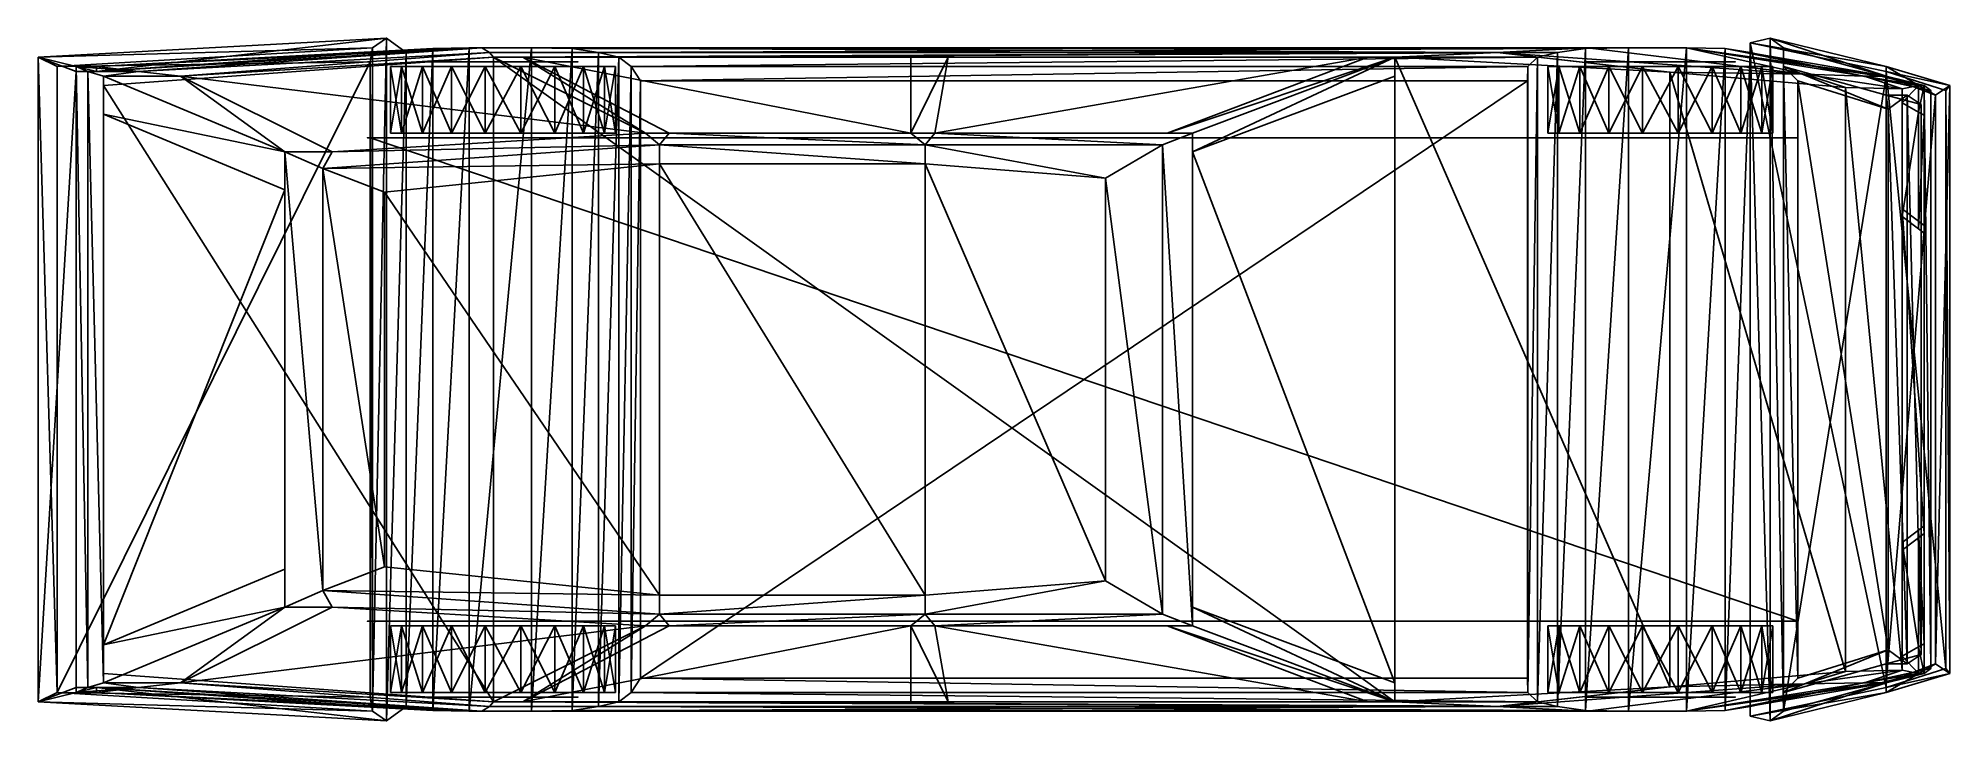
# Model space of a CAD drawing. Extents: x -489 to -287, y 252 to 324.
import ezdxf

# ---------------------------------------------------------------- set-up
doc = ezdxf.new("R2010")
doc.units = 0
for name, color, linetype in [('MW-BLACK', 8, 'CONTINUOUS'), ('MW-BODY', 7, 'CONTINUOUS'), ('MW-GLASS', 8, 'CONTINUOUS'), ('MW-HUBS', 15, 'CONTINUOUS'), ('MW-LITE', 15, 'CONTINUOUS'), ('MW-RED', 9, 'CONTINUOUS'), ('MW-ROOF', 7, 'CONTINUOUS'), ('MW-TIRE', 8, 'CONTINUOUS'), ('MW-YELLOW', 10, 'CONTINUOUS')]:
    doc.layers.add(name, color=color, linetype=linetype)

msp = doc.modelspace()

# ---------------------------------------------------------------- meshes
at = {"layer": 'MW-BLACK'}
mesh = msp.add_polyface(dxfattribs=at)
corners = [(-452.285034, 251.999878, 18.202703), (-450.198975, 253.499878, 21.158323), (-450.198975, 322.499878, 21.158327), (-452.285034, 323.999878, 18.202696), (-453.75, 322.999878, 14.499907), (-453.75, 252.999878, 14.499738), (-454, 321.499878, 9.999938), (-454, 254.499878, 9.99994), (-487, 320.999878, 13.999937), (-487, 254.999878, 13.999943), (-308.521973, 323.499878, 21.514406), (-306.418945, 323.999878, 18.975676), (-306.418945, 251.999878, 18.975683), (-308.521973, 252.499878, 21.514404), (-305.021973, 322.999878, 15.999968), (-305.021973, 252.999878, 15.999798), (-305.021973, 320.999878, 15.999937), (-303.5, 319.499878, 9.999789), (-303.5, 256.499817, 9.99997), (-305.021973, 254.999878, 15.999943), (-294, 316.499878, 9.99982), (-294, 259.499817, 10.000001), (-292, 317.999878, 13.999763), (-292, 257.999878, 13.999944), (-290.5, 316.999878, 15.999783), (-290.5, 258.999878, 15.999964), (-308.521973, 322.499878, 21.514437), (-311.18103, 322.899902, 23.463196), (-311.18103, 253.099884, 23.463194), (-308.521973, 253.499878, 21.514433), (-315.234985, 322.999878, 25.105125), (-315.234985, 252.999878, 25.105133), (-321.357056, 322.999878, 25.105165), (-321.357056, 252.999878, 25.105164), (-325.907959, 322.899902, 23.067507), (-325.907959, 253.099884, 23.067503), (-328.852051, 322.499878, 20.524567), (-328.852051, 253.499878, 20.524565), (-330.94104, 321.999878, 17.243317), (-330.94104, 253.999878, 17.243315), (-331.973022, 320.999878, 13.499877), (-331.973022, 254.999878, 13.499883), (-332, 319.499878, 8.999793), (-332, 256.499817, 8.99997), (-425.5, 319.499878, 8.999793), (-425.5, 256.499817, 8.99997), (-426.5, 320.999878, 14.999877), (-426.5, 254.999878, 14.999883), (-427.80603, 321.999878, 18.584045), (-427.80603, 253.999878, 18.584044), (-429.93103, 322.499878, 21.413967), (-429.93103, 253.499878, 21.413975), (-432.723999, 322.899902, 23.585445), (-432.723999, 253.099884, 23.585453), (-436.990967, 322.999878, 25.105165), (-436.990967, 252.999878, 25.105164), (-443.582031, 322.999878, 25.105165), (-443.582031, 252.999878, 25.105164), (-447.395996, 322.899902, 23.445066), (-447.395996, 253.099884, 23.445074), (-294.203003, 257.999878, 15.998174), (-292.5, 305.999878, 28.999998), (-290.203003, 304.249878, 23.463198), (-290.203003, 271.749878, 23.463202), (-292.5, 269.999878, 29.000002), (-482.126953, 318.999878, 39.999935), (-441, 321.999878, 39.999996), (-441, 253.999878, 40.000004), (-482.126953, 256.999878, 39.999943), (-346, 321.999878, 39.999878), (-346, 253.999878, 39.999886), (-294.203003, 317.999878, 15.997993), (-454, 262.499878, 10.001157), (-303.5, 262.499878, 9.999783), (-303.5, 262.499817, 27.001602), (-454.29895, 262.499817, 27.001371), (-454, 313.499878, 10.001339), (-303.5, 313.499878, 9.999957), (-303.5, 313.499878, 27.001598), (-454.29895, 313.499878, 27.001368)]
mesh.append_faces([[corners[k] for k in face] for face in [(23, 60, 21), (25, 60, 23), (20, 71, 22), (22, 71, 24)]])
mesh.append_faces([[corners[k] for k in face] for face in [(2, 1, 0), (0, 3, 2), (5, 4, 3), (3, 0, 5), (7, 6, 4), (4, 5, 7), (9, 8, 6), (6, 7, 9), (10, 11, 12), (12, 13, 10), (11, 14, 15), (15, 12, 11), (16, 17, 18), (18, 19, 16), (17, 20, 21), (21, 18, 17), (20, 22, 23), (23, 21, 20), (22, 24, 25), (25, 23, 22), (28, 27, 26), (26, 29, 28), (31, 30, 27), (27, 28, 31), (33, 32, 30), (30, 31, 33), (35, 34, 32), (32, 33, 35), (37, 36, 34), (34, 35, 37), (39, 38, 36), (36, 37, 39), (41, 40, 38), (38, 39, 41), (43, 42, 40), (40, 41, 43), (45, 44, 42), (42, 43, 45), (47, 46, 44), (44, 45, 47), (49, 48, 46), (46, 47, 49), (51, 50, 48), (48, 49, 51), (53, 52, 50), (50, 51, 53), (55, 54, 52), (52, 53, 55), (57, 56, 54), (54, 55, 57), (59, 58, 56), (56, 57, 59), (1, 2, 58), (58, 59, 1), (21, 60, 19), (19, 18, 21), (63, 62, 61), (61, 64, 63), (67, 66, 65), (65, 68, 67), (70, 69, 66), (66, 67, 70), (16, 71, 20), (20, 17, 16), (72, 73, 74), (74, 75, 72), (78, 77, 76), (76, 79, 78), (76, 77, 73), (73, 72, 76)]], dxfattribs={"vtx2": -1})
at = {"layer": 'MW-BODY'}
mesh = msp.add_polyface(dxfattribs=at)
corners = [(-485, 320.499878, 21.158329), (-485, 320.999878, 23.445066), (-485, 254.999878, 23.445074), (-485, 255.499878, 21.158293), (-485, 320.999878, 32.859436), (-483.781982, 320.499878, 37.499935), (-483.781982, 255.499878, 37.499943), (-485, 254.999878, 32.859444), (-482.126953, 319.999878, 39.999935), (-482.126953, 255.999878, 39.999943), (-346, 321.999878, 39.999935), (-317, 320.427185, 36.099937), (-317, 255.57251, 36.099945), (-346, 253.999878, 39.999943), (-298.5, 318.799866, 31.999928), (-298.5, 257.19989, 31.999935), (-292.5, 318.673492, 28.999939), (-292.5, 257.326202, 28.999943), (-485, 316.999878, 32.858974), (-485, 316.999878, 24.999939), (-485, 258.999878, 24.999943), (-485, 258.999878, 32.858982), (-485, 316.999878, 23.445068), (-485, 258.999878, 23.445072), (-489, 253.999878, 19.158354), (-489, 321.999878, 19.158356), (-308.521973, 323.499878, 21.514406), (-294.203003, 320.499878, 21.499998), (-294.203003, 255.499878, 21.500002), (-308.521973, 252.499878, 21.514404), (-287.918945, 318.499878, 21.514408), (-287.918945, 257.499878, 21.514402), (-287.495972, 318.999878, 18.975529), (-287.495972, 256.999878, 18.975521), (-289, 317.999878, 15.999783), (-289, 257.999878, 15.999964), (-294.203003, 319.999878, 15.999997), (-294.203003, 255.999878, 16.000002), (-305.021973, 322.999878, 15.999968), (-305.021973, 252.999878, 15.999798), (-487, 320.999878, 13.999937), (-487, 254.999878, 13.999943), (-289.5, 257.499878, 21.500002), (-290.20105, 256.999878, 23.458622), (-290.20105, 318.999878, 23.463198), (-289.5, 318.499878, 21.499998), (-308.521973, 252.499878, 21.514404), (-294.203003, 255.499878, 21.500002), (-294.203003, 254.999878, 18.975523), (-306.418945, 251.999878, 18.975523), (-294.203003, 255.999878, 15.998143), (-305.021973, 252.999878, 15.999798), (-287.918945, 257.499878, 21.514402), (-287.495972, 256.999878, 18.975521), (-289, 257.999878, 15.999964), (-485, 255.499878, 21.158293), (-482.873047, 255.499878, 21.158321), (-489, 253.999878, 19.158323), (-450.198975, 253.499878, 21.158323), (-452.285034, 251.999878, 18.202633), (-453.75, 252.999878, 14.499738), (-487, 254.999878, 13.999943), (-454, 254.499878, 9.99994), (-485, 254.999878, 23.445074), (-482.873047, 254.999878, 23.445074), (-447.395996, 253.099884, 23.445074), (-443.582031, 252.999878, 25.105164), (-482.869995, 254.999878, 25.000004), (-482.873047, 254.999878, 32.859375), (-442.238037, 252.999878, 32.859444), (-478.417969, 255.499878, 37.499943), (-441.432983, 253.499878, 37.499943), (-485, 254.999878, 32.859444), (-483.781982, 255.499878, 37.499943), (-482.126953, 255.999878, 39.999973), (-474.017944, 255.999878, 40.000034), (-441, 253.999878, 39.999886), (-346, 253.999878, 39.999886), (-335.13501, 253.499878, 37.486572), (-325.69104, 252.999878, 32.859444), (-315.234985, 252.999878, 25.105133), (-432.723999, 253.099884, 23.585424), (-436.990967, 252.999878, 25.105164), (-321.357056, 252.999878, 25.105164), (-325.907959, 253.099884, 23.067503), (-328.852051, 253.499878, 20.524565), (-429.93103, 253.499878, 21.413824), (-427.80603, 253.999878, 18.584044), (-330.94104, 253.999878, 17.243254), (-331.973022, 254.999878, 13.499883), (-426.5, 254.999878, 14.999883), (-425.5, 256.499817, 8.999967), (-332, 256.499817, 8.999967), (-317, 255.57251, 36.099945), (-335.192993, 253.499878, 37.499943), (-302.812988, 255.899902, 32.059464), (-298.5, 257.19989, 31.999935), (-296.5, 255.999878, 28.999971), (-292.5, 257.326202, 28.999943), (-294.780029, 255.999878, 25.105162), (-294.203003, 255.999878, 23.463192), (-311.18103, 253.099884, 23.463135), (-294.203003, 256.499878, 21.500002), (-308.521973, 253.499878, 21.514404), (-290.20105, 256.999878, 23.458622), (-289.5, 257.499878, 21.499943), (-308.521973, 323.499878, 21.514397), (-294.203003, 320.499878, 21.499998), (-294.203003, 320.999878, 18.975515), (-306.418945, 323.999878, 18.975515), (-294.203003, 319.999878, 15.998137), (-305.021973, 322.999878, 15.999968), (-287.918945, 318.499878, 21.514399), (-287.495972, 318.999878, 18.975517), (-289, 317.999878, 15.999783), (-485, 320.499878, 21.158289), (-482.873047, 320.499878, 21.158318), (-489, 321.999878, 19.158316), (-450.198975, 322.499878, 21.158316), (-452.285034, 323.999878, 18.202625), (-453.75, 322.999878, 14.499907), (-487, 320.999878, 13.999937), (-454, 321.499878, 9.999934), (-485, 320.999878, 23.445066), (-482.873047, 320.999878, 23.445066), (-447.395996, 322.899902, 23.445066), (-443.582031, 322.999878, 25.105156), (-482.869995, 320.999878, 24.999996), (-482.873047, 320.999878, 32.859367), (-442.238037, 322.999878, 32.859436), (-478.417969, 320.499878, 37.499935), (-441.432983, 322.499878, 37.499935), (-485, 320.999878, 32.859436), (-483.781982, 320.499878, 37.499935), (-482.126953, 319.999878, 39.999966), (-474.017944, 319.999878, 40.000027), (-441, 321.999878, 39.999878), (-346, 321.999878, 39.999878), (-335.13501, 322.499878, 37.486565), (-325.69104, 322.999878, 32.859436), (-315.234985, 322.999878, 25.105125), (-432.723999, 322.899902, 23.585417), (-436.990967, 322.999878, 25.105156), (-321.357056, 322.999878, 25.105156), (-325.907959, 322.899902, 23.067495), (-328.852051, 322.499878, 20.524557), (-429.93103, 322.499878, 21.413816), (-427.80603, 321.999878, 18.584036), (-330.94104, 321.999878, 17.243246), (-331.973022, 320.999878, 13.499877), (-426.5, 320.999878, 14.999877), (-425.5, 319.499878, 8.999789), (-332, 319.499878, 8.999789), (-317, 320.427185, 36.099937), (-335.192993, 322.499878, 37.499935), (-302.812988, 320.19989, 32.059456), (-298.5, 318.799866, 31.999928), (-296.5, 319.999878, 28.999968), (-292.5, 318.673492, 28.999939), (-294.780029, 319.999878, 25.105158), (-294.203003, 319.999878, 23.463188), (-311.18103, 322.899902, 23.463127), (-294.203003, 319.499878, 21.499998), (-308.521973, 322.499878, 21.514397), (-290.20105, 318.999878, 23.458618), (-289.5, 318.499878, 21.499939)]
mesh.append_faces([[corners[k] for k in face] for face in [(57, 56, 55), (62, 60, 61), (78, 93, 77), (95, 96, 93), (80, 99, 97), (115, 116, 117), (121, 120, 122), (137, 153, 138), (153, 156, 155), (157, 159, 140)]])
mesh.append_faces([[corners[k] for k in face] for face in [(2, 1, 0), (0, 3, 2), (6, 5, 4), (4, 7, 6), (9, 8, 5), (5, 6, 9), (12, 11, 10), (10, 13, 12), (15, 14, 11), (11, 12, 15), (17, 16, 14), (14, 15, 17), (18, 19, 20), (20, 21, 18), (19, 22, 23), (23, 20, 19), (24, 3, 0), (0, 25, 24), (28, 27, 26), (26, 29, 28), (31, 30, 27), (27, 28, 31), (33, 32, 30), (30, 31, 33), (35, 34, 32), (32, 33, 35), (37, 36, 34), (34, 35, 37), (39, 38, 36), (36, 37, 39), (25, 40, 41), (41, 24, 25), (44, 43, 42), (42, 45, 44), (48, 47, 46), (46, 49, 48), (50, 48, 49), (49, 51, 50), (53, 52, 47), (47, 48, 53), (54, 53, 48), (48, 50, 54), (59, 58, 56), (56, 57, 59), (60, 59, 57), (57, 61, 60), (56, 64, 63), (63, 55, 56), (65, 64, 56), (56, 58, 65), (64, 65, 66), (66, 67, 64), (69, 68, 67), (67, 66, 69), (70, 68, 69), (69, 71, 70), (72, 68, 70), (70, 73, 72), (74, 73, 70), (70, 75, 74), (71, 76, 75), (75, 70, 71), (78, 77, 76), (76, 71, 78), (78, 71, 69), (69, 79, 78), (66, 80, 79), (79, 69, 66), (83, 82, 81), (81, 84, 83), (86, 85, 84), (84, 81, 86), (85, 86, 87), (87, 88, 85), (90, 89, 88), (88, 87, 90), (89, 90, 91), (91, 92, 89), (95, 93, 94), (94, 79, 95), (80, 97, 95), (95, 79, 80), (98, 96, 95), (95, 97, 98), (100, 99, 80), (80, 101, 100), (102, 100, 101), (101, 103, 102), (104, 100, 102), (102, 105, 104), (106, 107, 108), (108, 109, 106), (109, 108, 110), (110, 111, 109), (107, 112, 113), (113, 108, 107), (108, 113, 114), (114, 110, 108), (116, 118, 119), (119, 117, 116), (117, 119, 120), (120, 121, 117), (123, 124, 116), (116, 115, 123), (116, 124, 125), (125, 118, 116), (126, 125, 124), (124, 127, 126), (127, 128, 129), (129, 126, 127), (129, 128, 130), (130, 131, 129), (130, 128, 132), (132, 133, 130), (130, 133, 134), (134, 135, 130), (135, 136, 131), (131, 130, 135), (136, 137, 138), (138, 131, 136), (129, 131, 138), (138, 139, 129), (139, 140, 126), (126, 129, 139), (141, 142, 143), (143, 144, 141), (144, 145, 146), (146, 141, 144), (147, 146, 145), (145, 148, 147), (148, 149, 150), (150, 147, 148), (151, 150, 149), (149, 152, 151), (154, 153, 155), (155, 139, 154), (155, 157, 140), (140, 139, 155), (155, 156, 158), (158, 157, 155), (140, 159, 160), (160, 161, 140), (161, 160, 162), (162, 163, 161), (162, 160, 164), (164, 165, 162)]], dxfattribs={"vtx2": -1})
at = {"layer": 'MW-GLASS'}
mesh = msp.add_polyface(dxfattribs=at)
corners = [(-482.127014, 259.999908, 40.000004), (-482.127014, 315.999908, 39.999973), (-463, 308, 55), (-463, 267.999786, 54.999977), (-346, 255.999908, 39.999741), (-346, 319.999908, 39.999935), (-367.333008, 311.999908, 55.999855), (-367.333008, 263.999908, 55.999886), (-348.823975, 253.999908, 40.000004), (-370, 261.999908, 55.999863), (-394.5, 261.999908, 55.999943), (-393.088013, 253.999908, 39.999886), (-437.927979, 253.999908, 40.000004), (-397, 253.999908, 40.000004), (-397, 261.999908, 55.999943), (-422.5, 261.999908, 55.999943), (-425, 261.999908, 55.999863), (-441, 253.999908, 39.999886), (-474.017883, 255.999908, 40.000042), (-458, 263.999786, 55.000004), (-394.5, 313.999908, 55.999912), (-370, 313.999908, 55.999878), (-348.823975, 321.999878, 39.999973), (-393.088013, 321.999878, 39.999855), (-437.927979, 321.999878, 39.999973), (-397, 321.999878, 39.999973), (-397, 313.999908, 55.999912), (-422.5, 313.999908, 55.999912), (-474.017883, 319.999908, 40.000057), (-441, 321.999878, 39.999855), (-425, 313.999908, 55.999878), (-458, 312, 54.999912)]
mesh.append_faces([[corners[k] for k in face] for face in [(2, 1, 0), (0, 3, 2), (6, 5, 4), (4, 7, 6), (8, 9, 10), (10, 11, 8), (14, 13, 12), (12, 15, 14), (18, 17, 16), (16, 19, 18), (22, 21, 20), (20, 23, 22), (26, 25, 24), (24, 27, 26), (30, 29, 28), (28, 31, 30)]], dxfattribs={"vtx2": -1})
at = {"layer": 'MW-HUBS'}
mesh = msp.add_polyface(dxfattribs=at)
corners = [(-310.871948, 254.499878, 15.475723), (-312.343018, 254.499878, 17.500633), (-314.368042, 254.499878, 18.971844), (-316.749023, 254.499878, 19.745304), (-319.250977, 254.499878, 19.745304), (-321.631958, 254.499878, 18.971853), (-323.656982, 254.499878, 17.500645), (-325.128052, 254.499878, 15.475713), (-325.901001, 254.499878, 13.095273), (-325.901001, 254.499878, 10.592323), (-325.128052, 254.499878, 8.21187), (-323.656982, 254.499878, 6.186893), (-321.631958, 254.499878, 4.715682), (-319.250977, 254.499878, 3.942223), (-316.749023, 254.499878, 3.942231), (-314.368042, 254.499878, 4.715678), (-312.343018, 254.499878, 6.186881), (-310.871948, 254.499878, 8.211884), (-310.098999, 254.499878, 10.592323), (-310.098999, 254.499878, 13.095273), (-432.871948, 254.499878, 15.475723), (-434.343018, 254.499878, 17.500633), (-436.368042, 254.499878, 18.971844), (-438.749023, 254.499878, 19.745304), (-441.250977, 254.499878, 19.745304), (-443.631958, 254.499878, 18.971853), (-445.656982, 254.499878, 17.500645), (-447.128052, 254.499878, 15.475713), (-447.901001, 254.499878, 13.095273), (-447.901001, 254.499878, 10.592323), (-447.128052, 254.499878, 8.21187), (-445.656982, 254.499878, 6.186893), (-443.631958, 254.499878, 4.715683), (-441.250977, 254.499878, 3.942224), (-438.749023, 254.499878, 3.942232), (-436.368042, 254.499878, 4.715678), (-434.343018, 254.499878, 6.186882), (-432.871948, 254.499878, 8.211884), (-432.098999, 254.499878, 10.592323), (-432.098999, 254.499878, 13.095273), (-310.871948, 321.499878, 15.475738), (-312.343018, 321.499878, 17.500656), (-314.368042, 321.499878, 18.971867), (-316.749023, 321.499878, 19.745327), (-319.250977, 321.499878, 19.745316), (-321.631958, 321.499878, 18.971876), (-323.656982, 321.499878, 17.500666), (-325.128052, 321.499878, 15.475727), (-325.901001, 321.499878, 13.095287), (-325.901001, 321.499878, 10.592338), (-325.128052, 321.499878, 8.211884), (-323.656982, 321.499878, 6.186911), (-321.631958, 321.499878, 4.7157), (-319.250977, 321.499878, 3.942239), (-316.749023, 321.499878, 3.942247), (-314.368042, 321.499878, 4.715695), (-312.343018, 321.499878, 6.186899), (-310.871948, 321.499878, 8.211897), (-310.098999, 321.499878, 10.592338), (-310.098999, 321.499878, 13.095287), (-432.871948, 321.499878, 15.475738), (-434.343018, 321.499878, 17.500656), (-436.368042, 321.499878, 18.971867), (-438.749023, 321.499878, 19.745327), (-441.250977, 321.499878, 19.745327), (-443.631958, 321.499878, 18.971876), (-445.656982, 321.499878, 17.500666), (-447.128052, 321.499878, 15.475727), (-447.901001, 321.499878, 13.095287), (-447.901001, 321.499878, 10.592338), (-447.128052, 321.499878, 8.211884), (-445.656982, 321.499878, 6.186912), (-443.631958, 321.499878, 4.715701), (-441.250977, 321.499878, 3.94224), (-438.749023, 321.499878, 3.942247), (-436.368042, 321.499878, 4.715695), (-434.343018, 321.499878, 6.1869), (-432.871948, 321.499878, 8.211898), (-432.098999, 321.499878, 10.592338), (-432.098999, 321.499878, 13.095287)]
mesh.append_faces([[corners[k] for k in face] for face in [(0, 18, 19), (20, 38, 39)]], dxfattribs={"vtx0": -1})
mesh.append_faces([[corners[k] for k in face] for face in [(0, 2, 3), (0, 3, 4), (0, 4, 5), (0, 5, 6), (0, 6, 7), (0, 7, 8), (0, 8, 9), (0, 9, 10), (0, 10, 11), (0, 11, 12), (0, 12, 13), (0, 13, 14), (0, 14, 15), (0, 15, 16), (0, 16, 17), (0, 17, 18), (20, 22, 23), (20, 23, 24), (20, 24, 25), (20, 25, 26), (20, 26, 27), (20, 27, 28), (20, 28, 29), (20, 29, 30), (20, 30, 31), (20, 31, 32), (20, 32, 33), (20, 33, 34), (20, 34, 35), (20, 35, 36), (20, 36, 37), (20, 37, 38)]], dxfattribs={"vtx0": -1, "vtx2": -1})
mesh.append_faces([[corners[k] for k in face] for face in [(59, 58, 40), (79, 78, 60)]], dxfattribs={"vtx1": -1})
mesh.append_faces([[corners[k] for k in face] for face in [(43, 42, 40), (44, 43, 40), (45, 44, 40), (46, 45, 40), (47, 46, 40), (48, 47, 40), (49, 48, 40), (50, 49, 40), (51, 50, 40), (52, 51, 40), (53, 52, 40), (54, 53, 40), (55, 54, 40), (56, 55, 40), (57, 56, 40), (58, 57, 40), (63, 62, 60), (64, 63, 60), (65, 64, 60), (66, 65, 60), (67, 66, 60), (68, 67, 60), (69, 68, 60), (70, 69, 60), (71, 70, 60), (72, 71, 60), (73, 72, 60), (74, 73, 60), (75, 74, 60), (76, 75, 60), (77, 76, 60), (78, 77, 60)]], dxfattribs={"vtx1": -1, "vtx2": -1})
mesh.append_faces([[corners[k] for k in face] for face in [(0, 1, 2), (20, 21, 22), (42, 41, 40), (62, 61, 60)]], dxfattribs={"vtx2": -1})
at = {"layer": 'MW-LITE'}
mesh = msp.add_polyface(dxfattribs=at)
corners = [(-485, 258.999878, 24.999943), (-485, 258.999878, 23.445072), (-485, 254.999878, 23.445074), (-485, 254.999878, 24.999945), (-482.869995, 254.999878, 25.000004), (-482.873047, 254.999878, 23.445074), (-292.5, 270.799896, 29.000002), (-290.780029, 272.115082, 25.105162), (-290.780029, 259.799866, 25.105162), (-292.5, 258.799896, 29.000002), (-290.203003, 272.549896, 23.463202), (-290.203003, 260.112396, 23.463192), (-485, 316.999878, 24.999939), (-485, 316.999878, 23.445068), (-485, 320.999878, 23.445066), (-485, 320.999878, 24.999937), (-482.869995, 320.999878, 24.999996), (-482.873047, 320.999878, 23.445066), (-292.5, 305.19989, 28.999998), (-290.780029, 303.884705, 25.105158), (-290.780029, 316.19989, 25.105158), (-292.5, 317.19989, 28.999998), (-290.203003, 303.44989, 23.463198), (-290.203003, 315.88739, 23.463188)]
mesh.append_faces([[corners[k] for k in face] for face in [(0, 1, 2), (2, 3, 0), (5, 4, 3), (3, 2, 5), (8, 7, 6), (6, 9, 8), (11, 10, 7), (7, 8, 11), (14, 13, 12), (12, 15, 14), (15, 16, 17), (17, 14, 15), (18, 19, 20), (20, 21, 18), (19, 22, 23), (23, 20, 19)]], dxfattribs={"vtx2": -1})
at = {"layer": 'MW-RED'}
mesh = msp.add_polyface(dxfattribs=at)
corners = [(-485, 254.999878, 32.859375), (-482.873047, 254.999878, 32.859375), (-482.869995, 254.999878, 25.000004), (-485, 254.999878, 24.999945), (-485, 258.999878, 32.859375), (-485, 258.999878, 24.999943), (-485, 320.999878, 32.859367), (-482.873047, 320.999878, 32.859367), (-482.869995, 320.999878, 24.999996), (-485, 320.999878, 24.999937), (-485, 316.999878, 32.859367), (-485, 316.999878, 24.999939)]
mesh.append_faces([[corners[k] for k in face] for face in [(2, 1, 0), (0, 3, 2), (4, 5, 3), (3, 0, 4), (6, 7, 8), (8, 9, 6), (9, 11, 10), (10, 6, 9)]], dxfattribs={"vtx2": -1})
at = {"layer": 'MW-ROOF'}
mesh = msp.add_polyface(dxfattribs=at)
corners = [(-370, 313.999908, 55.999935), (-367.333008, 313.999908, 55.999878), (-346, 321.999878, 39.999912), (-348.823975, 321.999878, 39.999973), (-367.333008, 311.999908, 55.999855), (-346, 319.999908, 40.000546), (-393.088013, 321.999878, 39.999855), (-394.5, 313.999908, 55.999935), (-397, 313.999908, 55.999935), (-397, 321.999878, 39.999973), (-425, 313.999908, 55.999996), (-422.5, 313.999908, 55.999935), (-437.929016, 321.999878, 39.999855), (-441, 321.999878, 39.999973), (-474.017883, 319.999908, 40.000607), (-482.127014, 319.999908, 40.000546), (-463, 311.999908, 54.999973), (-458, 311.999908, 54.999912), (-482.127014, 315.999908, 39.999996), (-463, 308, 55), (-463, 264, 55.000004), (-463, 267.999786, 54.999977), (-482.127014, 259.999908, 39.999981), (-482.127014, 255.999908, 39.999798), (-474.017883, 255.999908, 39.999859), (-458, 264, 54.999943), (-437.929016, 253.999908, 39.999886), (-422.5, 262, 55.99992), (-425, 262, 55.999981), (-441, 253.999908, 40.000004), (-397, 262, 55.99992), (-394.5, 262, 55.99992), (-393.088013, 253.999908, 39.999886), (-397, 253.999908, 40.000004), (-346, 253.999908, 39.999943), (-346, 255.999908, 39.999798), (-367.333008, 263.999908, 55.999886), (-367.333008, 262, 55.999863), (-370, 261.999908, 55.99992), (-348.823975, 253.999908, 40.000004), (-459, 265.75, 56.000004), (-423.5, 263.25, 56.999981), (-395.5, 263.25, 56.999981), (-370.5, 263.25, 56.999981), (-376.5, 266.75, 57.842995), (-395.5, 265.25, 58.343143), (-423.5, 265.25, 57.843143), (-452.510925, 268.25, 56.843117), (-459, 310.249908, 55.999973), (-452.510925, 307.749908, 56.84314), (-423.5, 310.749908, 57.842991), (-395.5, 310.749908, 58.342991), (-376.5, 309.249908, 57.84314), (-370.5, 312.749908, 56.999996), (-423.5, 312.749908, 56.999996), (-395.5, 312.749908, 56.999996)]
mesh.append_faces([[corners[k] for k in face] for face in [(25, 40, 20), (27, 41, 28), (31, 42, 30), (16, 48, 17), (10, 54, 11), (8, 55, 7)]])
mesh.append_faces([[corners[k] for k in face] for face in [(0, 1, 2), (2, 3, 0), (4, 5, 2), (2, 1, 4), (8, 7, 6), (6, 9, 8), (10, 11, 12), (12, 13, 10), (14, 15, 16), (16, 17, 14), (18, 19, 16), (16, 15, 18), (20, 21, 22), (22, 23, 20), (20, 23, 24), (24, 25, 20), (26, 27, 28), (28, 29, 26), (32, 31, 30), (30, 33, 32), (34, 35, 36), (36, 37, 34), (34, 37, 38), (38, 39, 34), (41, 40, 25), (25, 28, 41), (42, 41, 27), (27, 30, 42), (43, 42, 31), (31, 37, 43), (42, 43, 44), (44, 45, 42), (41, 42, 45), (45, 46, 41), (40, 41, 46), (46, 47, 40), (40, 48, 16), (16, 20, 40), (47, 49, 48), (48, 40, 47), (46, 50, 49), (49, 47, 46), (45, 51, 50), (50, 46, 45), (44, 52, 51), (51, 45, 44), (43, 53, 52), (52, 44, 43), (37, 1, 53), (53, 43, 37), (17, 48, 54), (54, 10, 17), (11, 54, 55), (55, 8, 11), (7, 55, 53), (53, 1, 7), (52, 53, 55), (55, 51, 52), (51, 55, 54), (54, 50, 51), (50, 54, 48), (48, 49, 50)]], dxfattribs={"vtx2": -1})
at = {"layer": 'MW-TIRE'}
mesh = msp.add_polyface(dxfattribs=at)
corners = [(-440, 320.999878, 11.843807), (-441.876953, 320.999878, 23.696075), (-438.123047, 320.999878, 23.696075), (-445.447998, 320.999878, 22.535896), (-448.484985, 320.999878, 20.329096), (-450.692017, 320.999878, 17.291697), (-451.852051, 320.999878, 13.721027), (-451.852051, 320.999878, 9.966599), (-450.692017, 320.999878, 6.395866), (-448.484985, 320.999878, 3.358526), (-445.447998, 320.999878, 1.151727), (-441.876953, 320.999878, -0.008455), (-438.123047, 320.999878, -0.00845), (-441.876953, 313.999878, 23.696077), (-438.123047, 313.999878, 23.696077), (-445.447998, 313.999878, 22.535898), (-448.484985, 313.999878, 20.329098), (-450.692017, 313.999878, 17.291698), (-451.852051, 313.999878, 13.721028), (-451.852051, 313.999878, 9.966598), (-450.692017, 313.999878, 6.395865), (-448.484985, 313.999878, 3.35838), (-445.447998, 313.999878, 1.151725), (-441.876953, 313.999878, -0.008457), (-440, 313.999878, 11.843808)]
mesh.append_faces([[corners[k] for k in face] for face in [(0, 1, 2), (0, 3, 1), (0, 4, 3), (0, 5, 4), (0, 6, 5), (0, 7, 6), (0, 8, 7), (0, 9, 8), (0, 10, 9), (0, 11, 10), (0, 12, 11)]])
mesh.append_faces([[corners[k] for k in face] for face in [(1, 13, 14), (3, 15, 13), (13, 1, 3), (4, 16, 15), (15, 3, 4), (5, 17, 16), (16, 4, 5), (6, 18, 17), (17, 5, 6), (7, 19, 18), (18, 6, 7), (8, 20, 19), (19, 7, 8), (9, 21, 20), (20, 8, 9), (10, 22, 21), (21, 9, 10), (11, 23, 22), (22, 10, 11), (23, 11, 12), (24, 13, 15), (24, 15, 16), (24, 16, 17), (24, 17, 18), (24, 18, 19), (24, 19, 20), (24, 20, 21), (24, 21, 22), (24, 22, 23)]], dxfattribs={"vtx2": -1})
mesh = msp.add_polyface(dxfattribs=at)
corners = [(-440, 320.999878, 11.843807), (-434.552002, 320.999878, 1.151731), (-438.123047, 320.999878, -0.00845), (-431.515015, 320.999878, 3.358528), (-429.307983, 320.999878, 6.395867), (-428.147949, 320.999878, 9.966598), (-428.147949, 320.999878, 13.721027), (-429.307983, 320.999878, 17.291697), (-431.515015, 320.999878, 20.329096), (-434.552002, 320.999878, 22.535896), (-438.123047, 320.999878, 23.696075), (-434.552002, 313.999878, 1.151729), (-438.123047, 313.999878, -0.008451), (-431.515015, 313.999878, 3.358382), (-429.307983, 313.999878, 6.395866), (-428.147949, 313.999878, 9.966598), (-428.147949, 313.999878, 13.721028), (-429.307983, 313.999878, 17.291698), (-431.515015, 313.999878, 20.329098), (-434.552002, 313.999878, 22.535898), (-438.123047, 313.999878, 23.696077), (-441.876953, 320.999878, 23.696075), (-441.876953, 313.999878, -0.008457), (-440, 313.999878, 11.843808), (-441.876953, 313.999878, 23.696077)]
mesh.append_faces([[corners[k] for k in face] for face in [(0, 1, 2), (0, 3, 1), (0, 4, 3), (0, 5, 4), (0, 6, 5), (0, 7, 6), (0, 8, 7), (0, 9, 8), (0, 10, 9)]])
mesh.append_faces([[corners[k] for k in face] for face in [(1, 11, 12), (12, 2, 1), (3, 13, 11), (11, 1, 3), (4, 14, 13), (13, 3, 4), (5, 15, 14), (14, 4, 5), (6, 16, 15), (15, 5, 6), (7, 17, 16), (16, 6, 7), (8, 18, 17), (17, 7, 8), (9, 19, 18), (18, 8, 9), (10, 20, 19), (19, 9, 10), (20, 10, 21), (2, 12, 22), (23, 12, 11), (23, 11, 13), (23, 13, 14), (23, 14, 15), (23, 15, 16), (23, 16, 17), (23, 17, 18), (23, 18, 19), (23, 19, 20), (23, 20, 24), (23, 22, 12)]], dxfattribs={"vtx2": -1})
mesh = msp.add_polyface(dxfattribs=at)
corners = [(-318, 320.999878, 11.843807), (-319.876953, 320.999878, 23.696075), (-316.123047, 320.999878, 23.696075), (-323.447998, 320.999878, 22.535896), (-326.484985, 320.999878, 20.329096), (-328.692017, 320.999878, 17.291697), (-329.852051, 320.999878, 13.721027), (-329.852051, 320.999878, 9.966598), (-328.692017, 320.999878, 6.395866), (-326.484985, 320.999878, 3.358525), (-323.447998, 320.999878, 1.151726), (-319.876953, 320.999878, -0.008456), (-316.123047, 320.999878, -0.008451), (-319.876953, 313.999878, 23.696077), (-316.123047, 313.999878, 23.696077), (-323.447998, 313.999878, 22.535898), (-326.484985, 313.999878, 20.329098), (-328.692017, 313.999878, 17.291698), (-329.852051, 313.999878, 13.721028), (-329.852051, 313.999878, 9.966596), (-328.692017, 313.999878, 6.395864), (-326.484985, 313.999878, 3.358379), (-323.447998, 313.999878, 1.151724), (-319.876953, 313.999878, -0.008458), (-318, 313.999878, 11.843808)]
mesh.append_faces([[corners[k] for k in face] for face in [(0, 1, 2), (0, 3, 1), (0, 4, 3), (0, 5, 4), (0, 6, 5), (0, 7, 6), (0, 8, 7), (0, 9, 8), (0, 10, 9), (0, 11, 10), (0, 12, 11)]])
mesh.append_faces([[corners[k] for k in face] for face in [(1, 13, 14), (3, 15, 13), (13, 1, 3), (4, 16, 15), (15, 3, 4), (5, 17, 16), (16, 4, 5), (6, 18, 17), (17, 5, 6), (7, 19, 18), (18, 6, 7), (8, 20, 19), (19, 7, 8), (9, 21, 20), (20, 8, 9), (10, 22, 21), (21, 9, 10), (11, 23, 22), (22, 10, 11), (23, 11, 12), (24, 13, 15), (24, 15, 16), (24, 16, 17), (24, 17, 18), (24, 18, 19), (24, 19, 20), (24, 20, 21), (24, 21, 22), (24, 22, 23)]], dxfattribs={"vtx2": -1})
mesh = msp.add_polyface(dxfattribs=at)
corners = [(-318, 320.999878, 11.843807), (-312.552002, 320.999878, 1.151731), (-316.123047, 320.999878, -0.008451), (-309.515015, 320.999878, 3.358528), (-307.307983, 320.999878, 6.395866), (-306.147949, 320.999878, 9.966597), (-306.147949, 320.999878, 13.721027), (-307.307983, 320.999878, 17.291697), (-309.515015, 320.999878, 20.329096), (-312.552002, 320.999878, 22.535896), (-316.123047, 320.999878, 23.696075), (-312.552002, 313.999878, 1.151729), (-316.123047, 313.999878, -0.008452), (-309.515015, 313.999878, 3.358381), (-307.307983, 313.999878, 6.395865), (-306.147949, 313.999878, 9.966596), (-306.147949, 313.999878, 13.721028), (-307.307983, 313.999878, 17.291698), (-309.515015, 313.999878, 20.329098), (-312.552002, 313.999878, 22.535889), (-316.123047, 313.999878, 23.696077), (-319.876953, 320.999878, 23.696075), (-319.876953, 313.999878, -0.008458), (-318, 313.999878, 11.843808), (-319.876953, 313.999878, 23.696077)]
mesh.append_faces([[corners[k] for k in face] for face in [(0, 1, 2), (0, 3, 1), (0, 4, 3), (0, 5, 4), (0, 6, 5), (0, 7, 6), (0, 8, 7), (0, 9, 8), (0, 10, 9)]])
mesh.append_faces([[corners[k] for k in face] for face in [(1, 11, 12), (12, 2, 1), (3, 13, 11), (11, 1, 3), (4, 14, 13), (13, 3, 4), (5, 15, 14), (14, 4, 5), (6, 16, 15), (15, 5, 6), (7, 17, 16), (16, 6, 7), (8, 18, 17), (17, 7, 8), (9, 19, 18), (18, 8, 9), (10, 20, 19), (19, 9, 10), (20, 10, 21), (2, 12, 22), (23, 12, 11), (23, 11, 13), (23, 13, 14), (23, 14, 15), (23, 15, 16), (23, 16, 17), (23, 17, 18), (23, 18, 19), (23, 19, 20), (23, 20, 24), (23, 22, 12)]], dxfattribs={"vtx2": -1})
mesh = msp.add_polyface(dxfattribs=at)
corners = [(-438.123047, 254.999878, 23.696064), (-441.876953, 254.999878, 23.696064), (-440, 254.999878, 11.843793), (-445.447998, 254.999878, 22.535883), (-448.484985, 254.999878, 20.329084), (-450.692017, 254.999878, 17.291683), (-451.852051, 254.999878, 13.721013), (-451.852051, 254.999878, 9.96658), (-450.692017, 254.999878, 6.39585), (-448.484985, 254.999878, 3.35851), (-445.447998, 254.999878, 1.151711), (-441.876953, 254.999878, -0.008471), (-438.123047, 254.999878, -0.008467), (-438.123047, 261.999878, 23.696062), (-441.876953, 261.999878, 23.696062), (-445.447998, 261.999878, 22.535881), (-448.484985, 261.999878, 20.329082), (-450.692017, 261.999878, 17.291693), (-451.852051, 261.999878, 13.721012), (-451.852051, 261.999878, 9.966583), (-450.692017, 261.999878, 6.395851), (-448.484985, 261.999878, 3.358542), (-445.447998, 261.999878, 1.151713), (-441.876953, 261.999878, -0.00847), (-440, 261.999878, 11.843792)]
mesh.append_faces([[corners[k] for k in face] for face in [(0, 1, 2), (1, 3, 2), (3, 4, 2), (4, 5, 2), (5, 6, 2), (6, 7, 2), (7, 8, 2), (8, 9, 2), (9, 10, 2), (10, 11, 2), (11, 12, 2)]])
mesh.append_faces([[corners[k] for k in face] for face in [(13, 14, 1), (14, 15, 3), (3, 1, 14), (15, 16, 4), (4, 3, 15), (16, 17, 5), (5, 4, 16), (17, 18, 6), (6, 5, 17), (18, 19, 7), (7, 6, 18), (19, 20, 8), (8, 7, 19), (20, 21, 9), (9, 8, 20), (21, 22, 10), (10, 9, 21), (22, 23, 11), (11, 10, 22), (12, 11, 23), (15, 14, 24), (16, 15, 24), (17, 16, 24), (18, 17, 24), (19, 18, 24), (20, 19, 24), (21, 20, 24), (22, 21, 24), (23, 22, 24)]], dxfattribs={"vtx2": -1})
mesh = msp.add_polyface(dxfattribs=at)
corners = [(-438.123047, 254.999878, -0.008467), (-434.552002, 254.999878, 1.151715), (-440, 254.999878, 11.843793), (-431.515015, 254.999878, 3.358512), (-429.307983, 254.999878, 6.395851), (-428.147949, 254.999878, 9.96658), (-428.147949, 254.999878, 13.721013), (-429.307983, 254.999878, 17.291683), (-431.515015, 254.999878, 20.329084), (-434.552002, 254.999878, 22.535883), (-438.123047, 254.999878, 23.696064), (-438.123047, 261.999878, -0.008464), (-434.552002, 261.999878, 1.151717), (-431.515015, 261.999878, 3.358545), (-429.307983, 261.999878, 6.395852), (-428.147949, 261.999878, 9.966582), (-428.147949, 261.999878, 13.721012), (-429.307983, 261.999878, 17.291681), (-431.515015, 261.999878, 20.329082), (-434.552002, 261.999878, 22.535881), (-438.123047, 261.999878, 23.696062), (-441.876953, 254.999878, 23.696064), (-441.876953, 261.999878, -0.00847), (-440, 261.999878, 11.843792), (-441.876953, 261.999878, 23.696062)]
mesh.append_faces([[corners[k] for k in face] for face in [(0, 1, 2), (1, 3, 2), (3, 4, 2), (4, 5, 2), (5, 6, 2), (6, 7, 2), (7, 8, 2), (8, 9, 2), (9, 10, 2)]])
mesh.append_faces([[corners[k] for k in face] for face in [(11, 12, 1), (1, 0, 11), (12, 13, 3), (3, 1, 12), (13, 14, 4), (4, 3, 13), (14, 15, 5), (5, 4, 14), (15, 16, 6), (6, 5, 15), (16, 17, 7), (7, 6, 16), (17, 18, 8), (8, 7, 17), (18, 19, 9), (9, 8, 18), (19, 20, 10), (10, 9, 19), (21, 10, 20), (22, 11, 0), (12, 11, 23), (13, 12, 23), (14, 13, 23), (15, 14, 23), (16, 15, 23), (17, 16, 23), (18, 17, 23), (19, 18, 23), (20, 19, 23), (24, 20, 23), (11, 22, 23)]], dxfattribs={"vtx2": -1})
mesh = msp.add_polyface(dxfattribs=at)
corners = [(-316.123047, 254.999878, 23.696064), (-319.876953, 254.999878, 23.696064), (-318, 254.999878, 11.843793), (-323.447998, 254.999878, 22.535883), (-326.484985, 254.999878, 20.329084), (-328.692017, 254.999878, 17.291683), (-329.852051, 254.999878, 13.721013), (-329.852051, 254.999878, 9.966579), (-328.692017, 254.999878, 6.395848), (-326.484985, 254.999878, 3.358508), (-323.447998, 254.999878, 1.151709), (-319.876953, 254.999878, -0.008473), (-316.123047, 254.999878, -0.008469), (-316.123047, 261.999878, 23.696062), (-319.876953, 261.999878, 23.696062), (-323.447998, 261.999878, 22.535881), (-326.484985, 261.999878, 20.329082), (-328.692017, 261.999878, 17.291681), (-329.852051, 261.999878, 13.721012), (-329.852051, 261.999878, 9.966581), (-328.692017, 261.999878, 6.39585), (-326.484985, 261.999878, 3.35854), (-323.447998, 261.999878, 1.151711), (-319.876953, 261.999878, -0.008472), (-318, 261.999878, 11.843792)]
mesh.append_faces([[corners[k] for k in face] for face in [(0, 1, 2), (1, 3, 2), (3, 4, 2), (4, 5, 2), (5, 6, 2), (6, 7, 2), (7, 8, 2), (8, 9, 2), (9, 10, 2), (10, 11, 2), (11, 12, 2)]])
mesh.append_faces([[corners[k] for k in face] for face in [(13, 14, 1), (14, 15, 3), (3, 1, 14), (15, 16, 4), (4, 3, 15), (16, 17, 5), (5, 4, 16), (17, 18, 6), (6, 5, 17), (18, 19, 7), (7, 6, 18), (19, 20, 8), (8, 7, 19), (20, 21, 9), (9, 8, 20), (21, 22, 10), (10, 9, 21), (22, 23, 11), (11, 10, 22), (12, 11, 23), (15, 14, 24), (16, 15, 24), (17, 16, 24), (18, 17, 24), (19, 18, 24), (20, 19, 24), (21, 20, 24), (22, 21, 24), (23, 22, 24)]], dxfattribs={"vtx2": -1})
mesh = msp.add_polyface(dxfattribs=at)
corners = [(-316.123047, 254.999878, -0.008469), (-312.552002, 254.999878, 1.151713), (-318, 254.999878, 11.843793), (-309.515015, 254.999878, 3.35851), (-307.307983, 254.999878, 6.395849), (-306.147949, 254.999878, 9.966579), (-306.147949, 254.999878, 13.721003), (-307.307983, 254.999878, 17.291683), (-309.515015, 254.999878, 20.329073), (-312.552002, 254.999878, 22.535873), (-316.123047, 254.999878, 23.696064), (-316.123047, 261.999878, -0.008466), (-312.552002, 261.999878, 1.151716), (-309.515015, 261.999878, 3.358543), (-307.307983, 261.999878, 6.39585), (-306.147949, 261.999878, 9.966579), (-306.147949, 261.999878, 13.721012), (-307.307983, 261.999878, 17.291681), (-309.515015, 261.999878, 20.329082), (-312.552002, 261.999878, 22.535881), (-316.123047, 261.999878, 23.696062), (-319.876953, 254.999878, 23.696064), (-319.876953, 261.999878, -0.008472), (-318, 261.999878, 11.843792), (-319.876953, 261.999878, 23.696062)]
mesh.append_faces([[corners[k] for k in face] for face in [(0, 1, 2), (1, 3, 2), (3, 4, 2), (4, 5, 2), (5, 6, 2), (6, 7, 2), (7, 8, 2), (8, 9, 2), (9, 10, 2)]])
mesh.append_faces([[corners[k] for k in face] for face in [(11, 12, 1), (1, 0, 11), (12, 13, 3), (3, 1, 12), (13, 14, 4), (4, 3, 13), (14, 15, 5), (5, 4, 14), (15, 16, 6), (6, 5, 15), (16, 17, 7), (7, 6, 16), (17, 18, 8), (8, 7, 17), (18, 19, 9), (9, 8, 18), (19, 20, 10), (10, 9, 19), (21, 10, 20), (22, 11, 0), (12, 11, 23), (13, 12, 23), (14, 13, 23), (15, 14, 23), (16, 15, 23), (17, 16, 23), (18, 17, 23), (19, 18, 23), (20, 19, 23), (24, 20, 23), (11, 22, 23)]], dxfattribs={"vtx2": -1})
at = {"layer": 'MW-YELLOW'}
mesh = msp.add_polyface(dxfattribs=at)
corners = [(-292.5, 258.799896, 29.000002), (-290.780029, 259.799866, 25.105162), (-290.780029, 256.999878, 25.105162), (-292.5, 257.326202, 29.000002), (-290.203003, 260.112396, 23.463192), (-290.203003, 256.999878, 23.463192), (-296.5, 255.999878, 28.999971), (-294.780029, 255.999878, 25.105162), (-294.203003, 255.999878, 23.463192), (-292.5, 317.19989, 28.999998), (-290.780029, 316.19989, 25.105158), (-290.780029, 318.999878, 25.105158), (-292.5, 318.673492, 28.999998), (-290.203003, 315.88739, 23.463188), (-290.203003, 318.999878, 23.463188), (-296.5, 319.999878, 28.999968), (-294.780029, 319.999878, 25.105158), (-294.203003, 319.999878, 23.463188)]
mesh.append_faces([[corners[k] for k in face] for face in [(2, 1, 0), (0, 3, 2), (5, 4, 1), (1, 2, 5), (2, 3, 6), (6, 7, 2), (5, 2, 7), (7, 8, 5), (9, 10, 11), (11, 12, 9), (10, 13, 14), (14, 11, 10), (15, 12, 11), (11, 16, 15), (16, 11, 14), (14, 17, 16)]], dxfattribs={"vtx2": -1})

doc.saveas('drawing.dxf')
